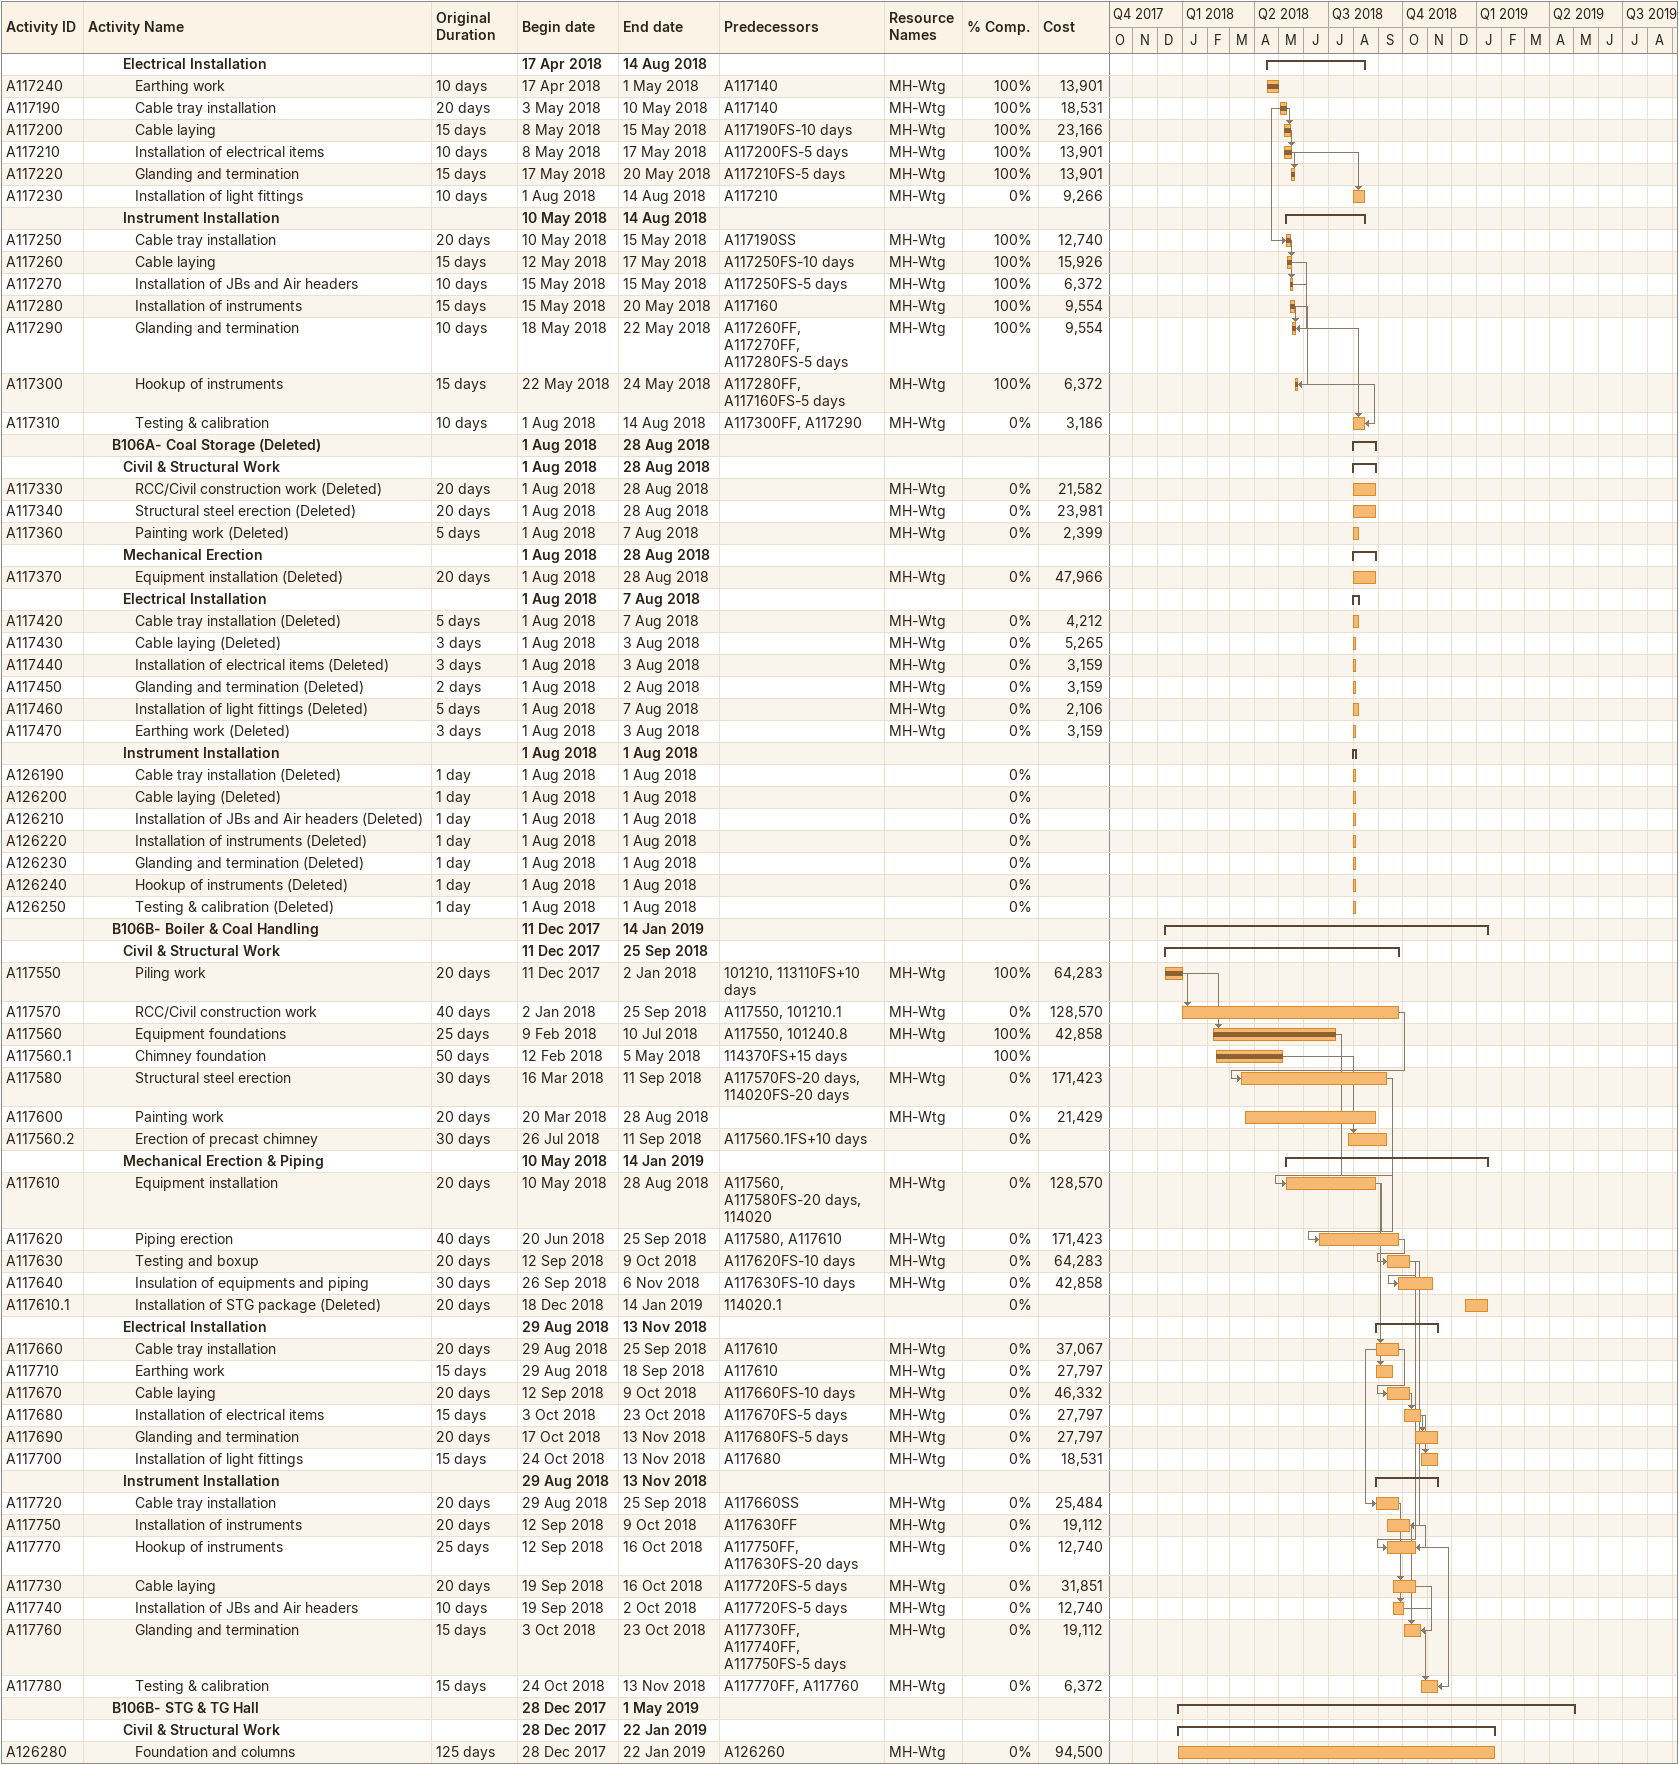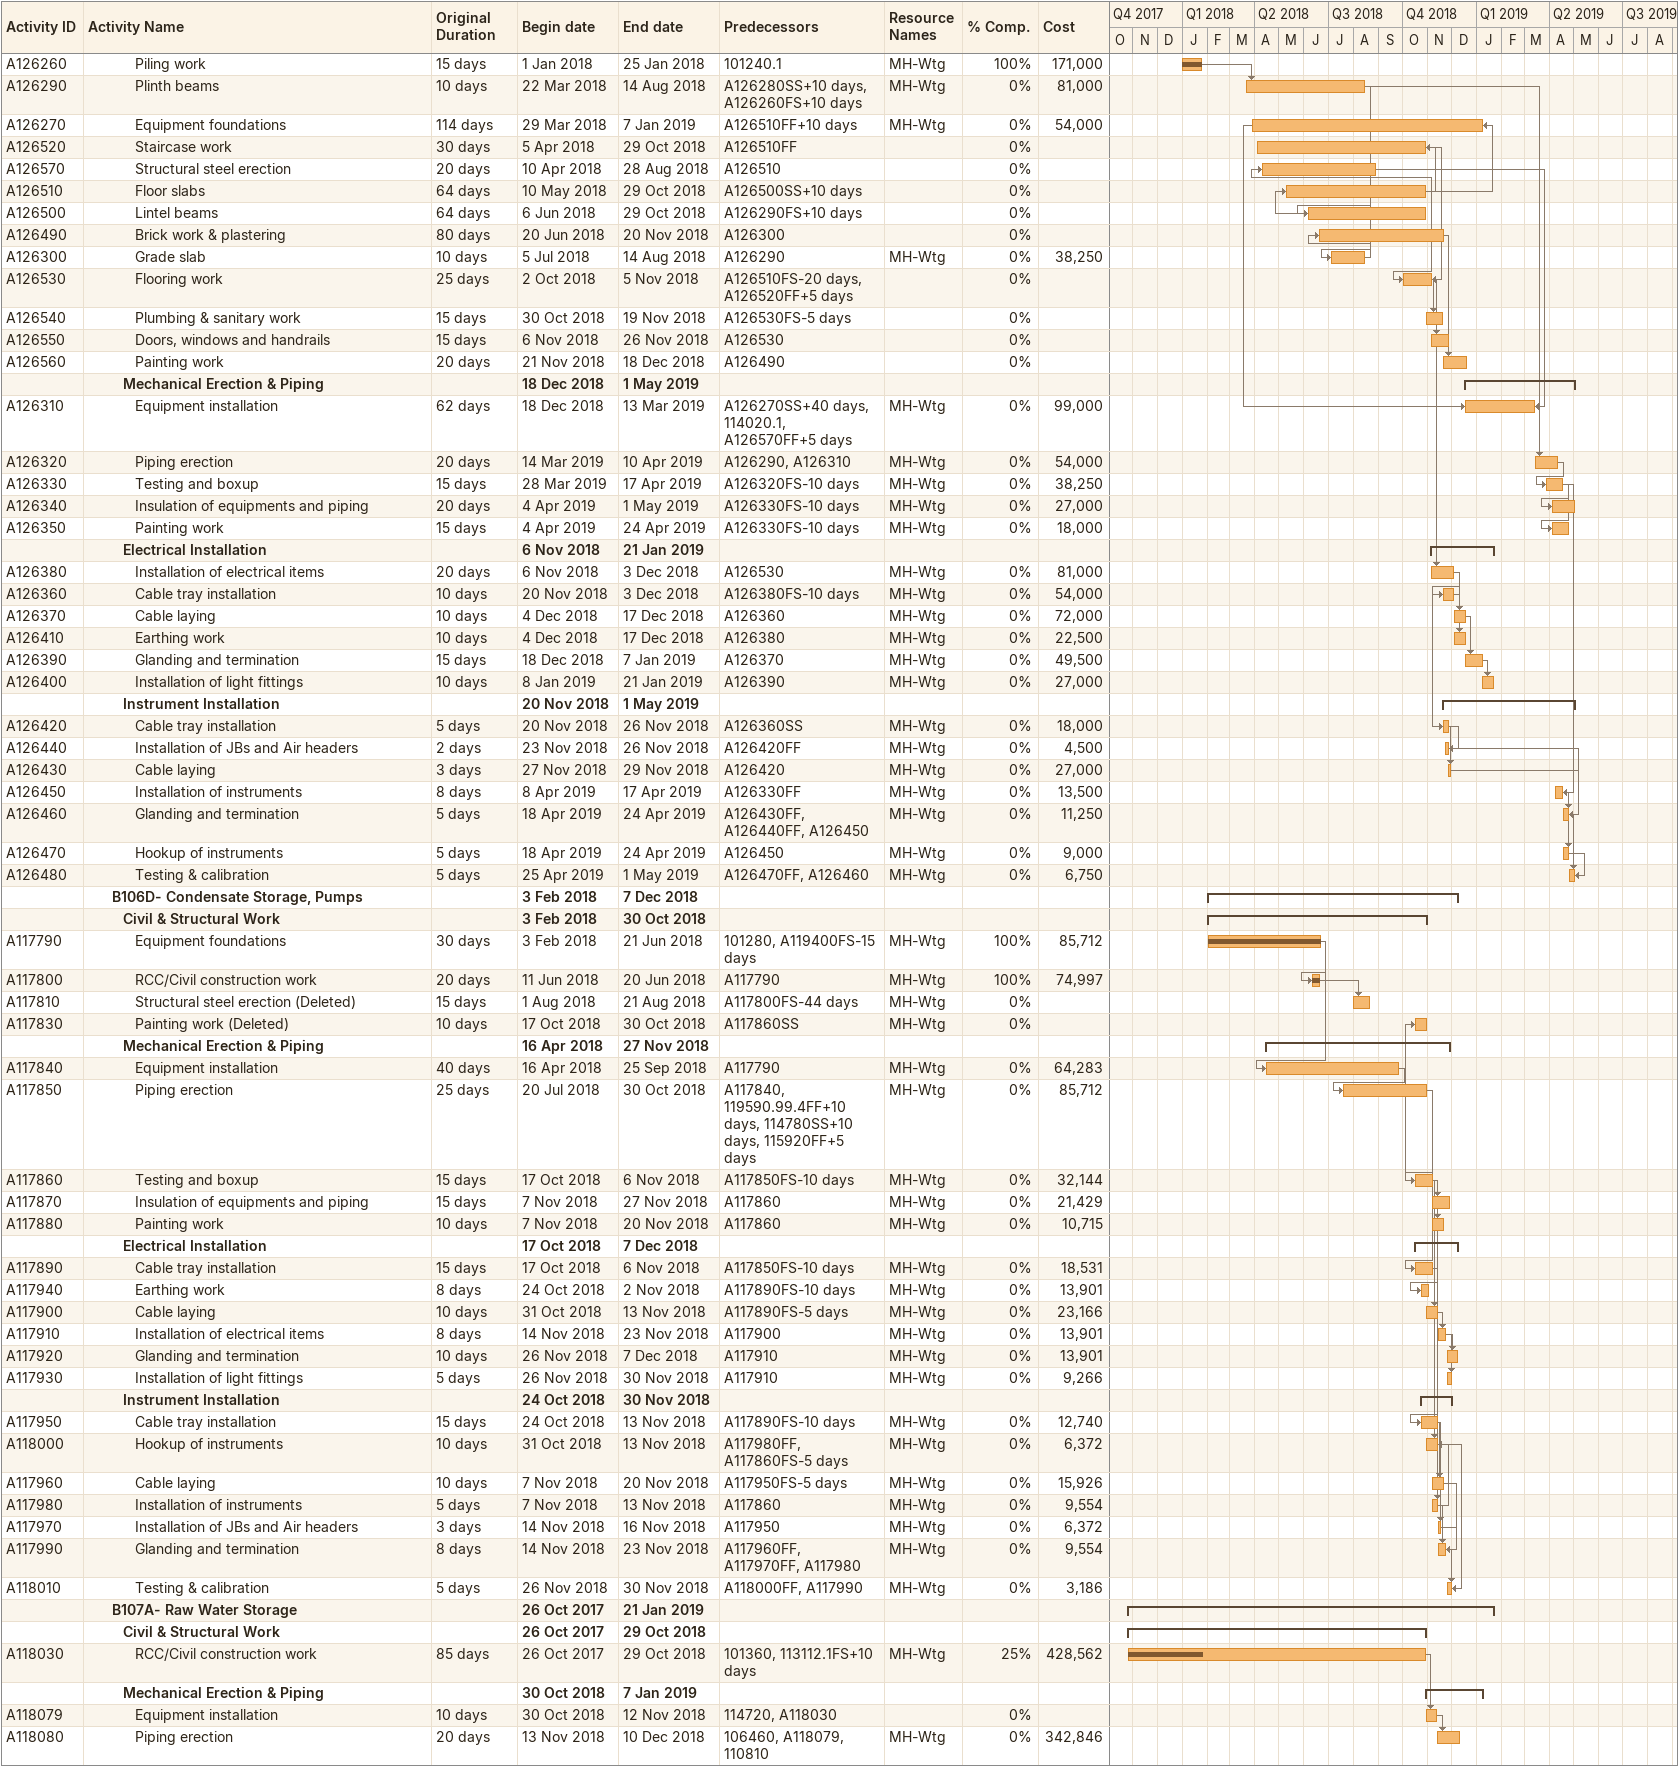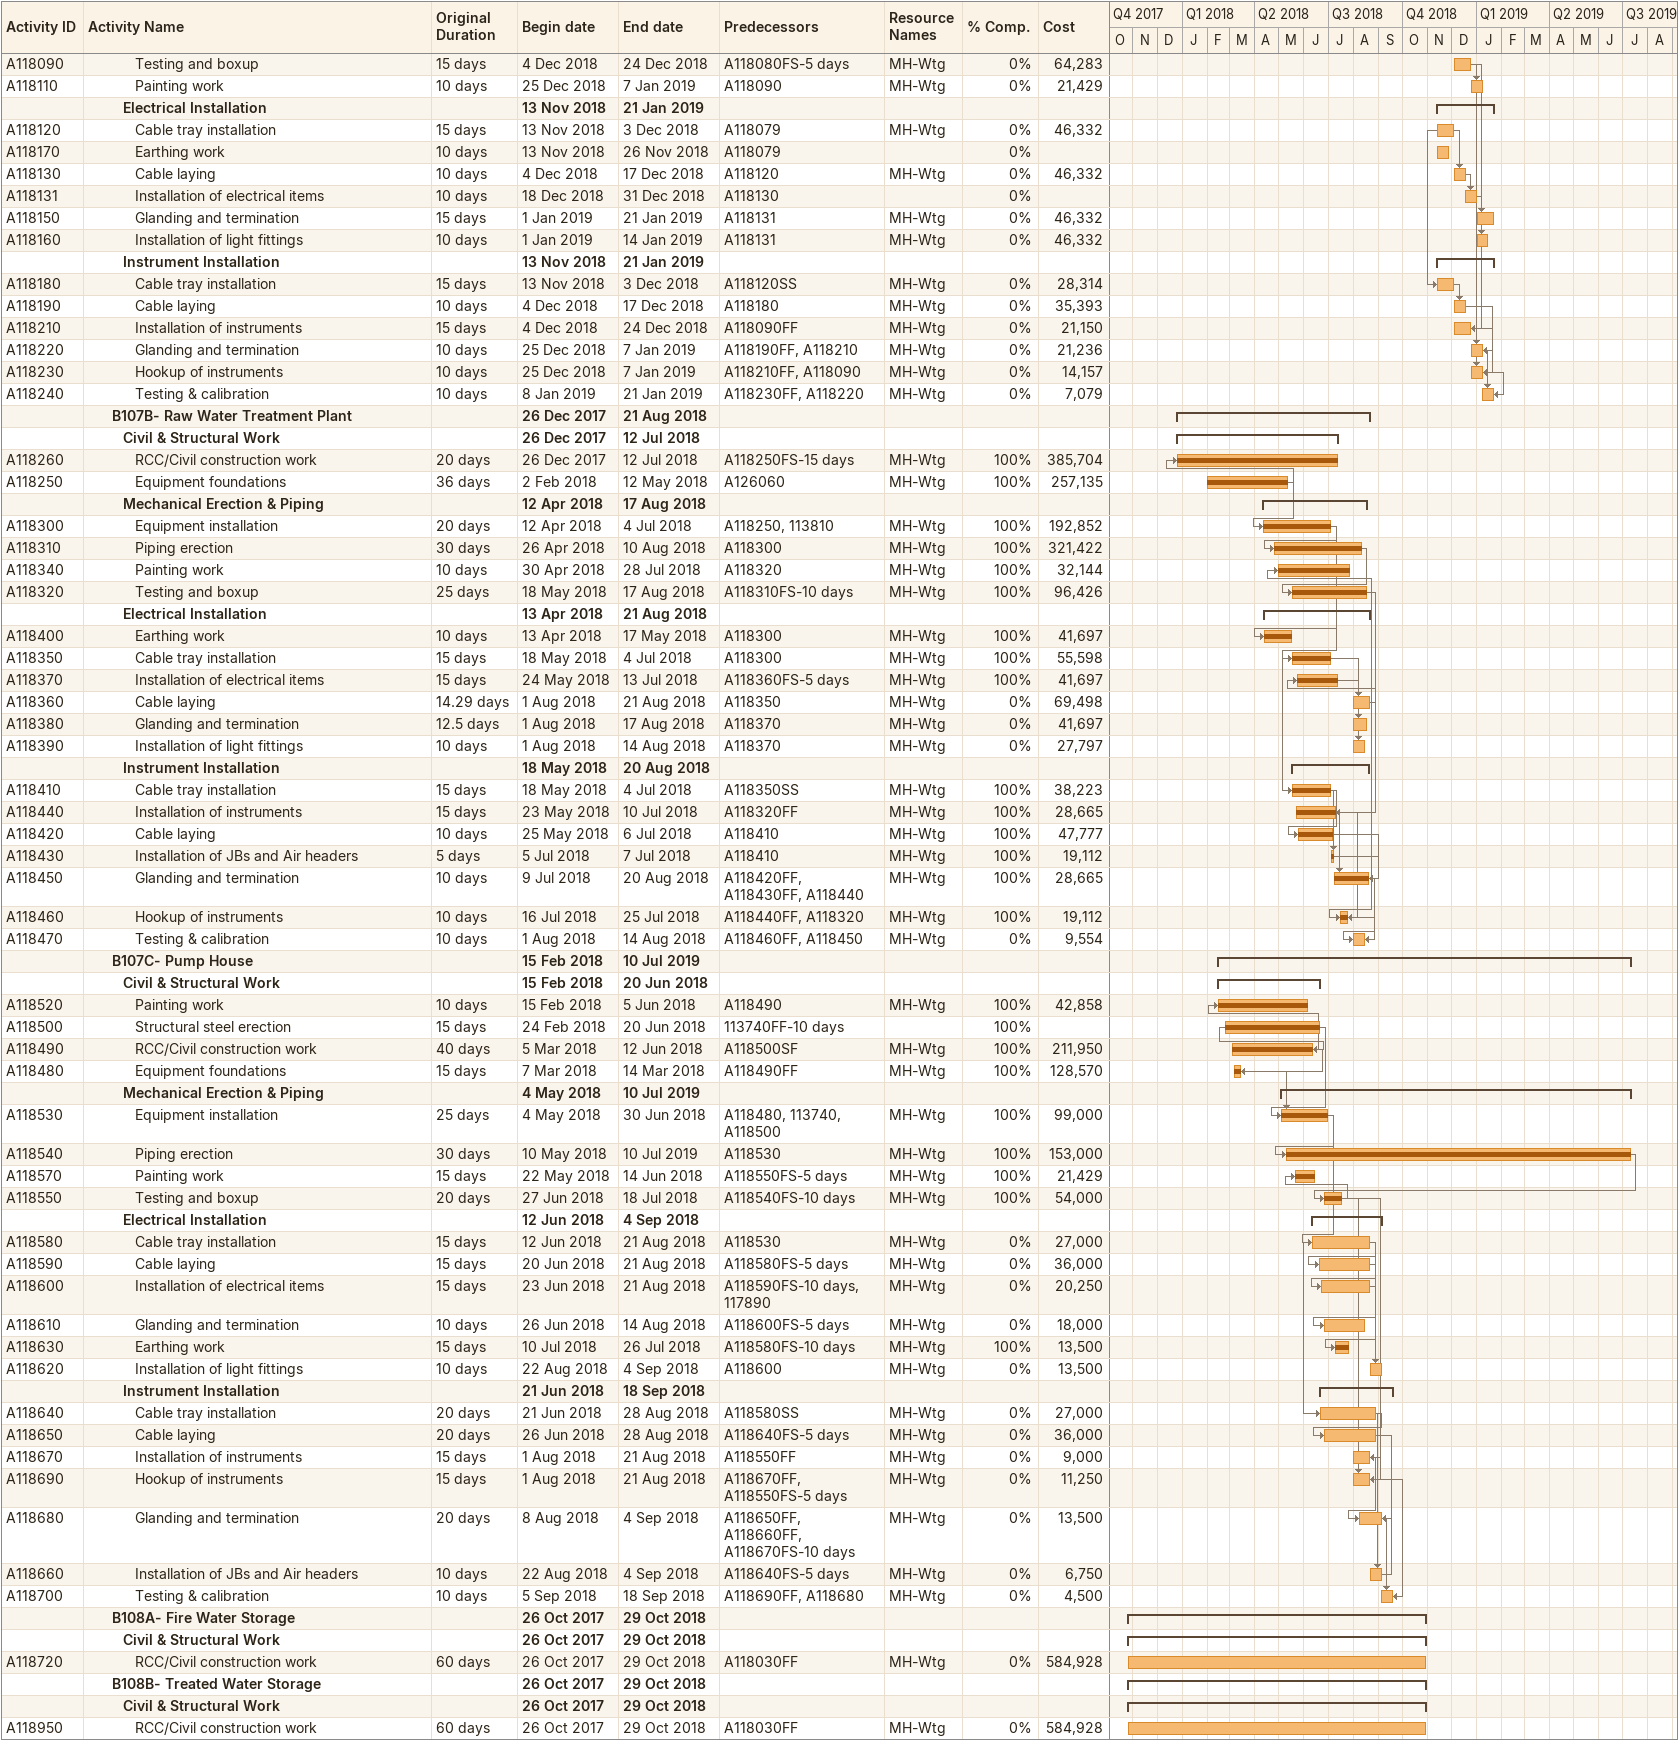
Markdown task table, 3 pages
| ID | Level | Task | Original duration | Start | Finish | Predecessors | Resources | % complete | Cost |
|---|---|---|---|---|---|---|---|---|---|
|  | 4 | **Electrical Installation** |  | 2018-04-17 | 2018-08-14 |  |  |  |  |
| A117240 | 5 | Earthing work | 10d | 2018-04-17 | 2018-05-01 | A117140 | MH-Wtg | 100 | 13901 |
| A117190 | 5 | Cable tray installation | 20d | 2018-05-03 | 2018-05-10 | A117140 | MH-Wtg | 100 | 18531 |
| A117200 | 5 | Cable laying | 15d | 2018-05-08 | 2018-05-15 | A117190FS-10d | MH-Wtg | 100 | 23166 |
| A117210 | 5 | Installation of electrical items | 10d | 2018-05-08 | 2018-05-17 | A117200FS-5d | MH-Wtg | 100 | 13901 |
| A117220 | 5 | Glanding and termination | 15d | 2018-05-17 | 2018-05-20 | A117210FS-5d | MH-Wtg | 100 | 13901 |
| A117230 | 5 | Installation of light fittings | 10d | 2018-08-01 | 2018-08-14 | A117210 | MH-Wtg | 0 | 9266 |
|  | 4 | **Instrument Installation** |  | 2018-05-10 | 2018-08-14 |  |  |  |  |
| A117250 | 5 | Cable tray installation | 20d | 2018-05-10 | 2018-05-15 | A117190SS | MH-Wtg | 100 | 12740 |
| A117260 | 5 | Cable laying | 15d | 2018-05-12 | 2018-05-17 | A117250FS-10d | MH-Wtg | 100 | 15926 |
| A117270 | 5 | Installation of JBs and Air headers | 10d | 2018-05-15 | 2018-05-15 | A117250FS-5d | MH-Wtg | 100 | 6372 |
| A117280 | 5 | Installation of instruments | 15d | 2018-05-15 | 2018-05-20 | A117160 | MH-Wtg | 100 | 9554 |
| A117290 | 5 | Glanding and termination | 10d | 2018-05-18 | 2018-05-22 | A117260FF, A117270FF, A117280FS-5d | MH-Wtg | 100 | 9554 |
| A117300 | 5 | Hookup of instruments | 15d | 2018-05-22 | 2018-05-24 | A117280FF, A117160FS-5d | MH-Wtg | 100 | 6372 |
| A117310 | 5 | Testing & calibration | 10d | 2018-08-01 | 2018-08-14 | A117300FF, A117290 | MH-Wtg | 0 | 3186 |
|  | 3 | **B106A- Coal Storage (Deleted)** |  | 2018-08-01 | 2018-08-28 |  |  |  |  |
|  | 4 | **Civil & Structural Work** |  | 2018-08-01 | 2018-08-28 |  |  |  |  |
| A117330 | 5 | RCC/Civil construction work (Deleted) | 20d | 2018-08-01 | 2018-08-28 |  | MH-Wtg | 0 | 21582 |
| A117340 | 5 | Structural steel erection (Deleted) | 20d | 2018-08-01 | 2018-08-28 |  | MH-Wtg | 0 | 23981 |
| A117360 | 5 | Painting work (Deleted) | 5d | 2018-08-01 | 2018-08-07 |  | MH-Wtg | 0 | 2399 |
|  | 4 | **Mechanical Erection** |  | 2018-08-01 | 2018-08-28 |  |  |  |  |
| A117370 | 5 | Equipment installation (Deleted) | 20d | 2018-08-01 | 2018-08-28 |  | MH-Wtg | 0 | 47966 |
|  | 4 | **Electrical Installation** |  | 2018-08-01 | 2018-08-07 |  |  |  |  |
| A117420 | 5 | Cable tray installation (Deleted) | 5d | 2018-08-01 | 2018-08-07 |  | MH-Wtg | 0 | 4212 |
| A117430 | 5 | Cable laying (Deleted) | 3d | 2018-08-01 | 2018-08-03 |  | MH-Wtg | 0 | 5265 |
| A117440 | 5 | Installation of electrical items (Deleted) | 3d | 2018-08-01 | 2018-08-03 |  | MH-Wtg | 0 | 3159 |
| A117450 | 5 | Glanding and termination (Deleted) | 2d | 2018-08-01 | 2018-08-02 |  | MH-Wtg | 0 | 3159 |
| A117460 | 5 | Installation of light fittings (Deleted) | 5d | 2018-08-01 | 2018-08-07 |  | MH-Wtg | 0 | 2106 |
| A117470 | 5 | Earthing work (Deleted) | 3d | 2018-08-01 | 2018-08-03 |  | MH-Wtg | 0 | 3159 |
|  | 4 | **Instrument Installation** |  | 2018-08-01 | 2018-08-01 |  |  |  |  |
| A126190 | 5 | Cable tray installation (Deleted) | 1d | 2018-08-01 | 2018-08-01 |  |  | 0 |  |
| A126200 | 5 | Cable laying (Deleted) | 1d | 2018-08-01 | 2018-08-01 |  |  | 0 |  |
| A126210 | 5 | Installation of JBs and Air headers (Deleted) | 1d | 2018-08-01 | 2018-08-01 |  |  | 0 |  |
| A126220 | 5 | Installation of instruments (Deleted) | 1d | 2018-08-01 | 2018-08-01 |  |  | 0 |  |
| A126230 | 5 | Glanding and termination (Deleted) | 1d | 2018-08-01 | 2018-08-01 |  |  | 0 |  |
| A126240 | 5 | Hookup of instruments (Deleted) | 1d | 2018-08-01 | 2018-08-01 |  |  | 0 |  |
| A126250 | 5 | Testing & calibration (Deleted) | 1d | 2018-08-01 | 2018-08-01 |  |  | 0 |  |
|  | 3 | **B106B- Boiler & Coal Handling** |  | 2017-12-11 | 2019-01-14 |  |  |  |  |
|  | 4 | **Civil & Structural Work** |  | 2017-12-11 | 2018-09-25 |  |  |  |  |
| A117550 | 5 | Piling work | 20d | 2017-12-11 | 2018-01-02 | 101210, 113110FS+10d | MH-Wtg | 100 | 64283 |
| A117570 | 5 | RCC/Civil construction work | 40d | 2018-01-02 | 2018-09-25 | A117550, 101210.1 | MH-Wtg | 0 | 128570 |
| A117560 | 5 | Equipment foundations | 25d | 2018-02-09 | 2018-07-10 | A117550, 101240.8 | MH-Wtg | 100 | 42858 |
| A117560.1 | 5 | Chimney foundation | 50d | 2018-02-12 | 2018-05-05 | 114370FS+15d |  | 100 |  |
| A117580 | 5 | Structural steel erection | 30d | 2018-03-16 | 2018-09-11 | A117570FS-20d, 114020FS-20d | MH-Wtg | 0 | 171423 |
| A117600 | 5 | Painting work | 20d | 2018-03-20 | 2018-08-28 |  | MH-Wtg | 0 | 21429 |
| A117560.2 | 5 | Erection of precast chimney | 30d | 2018-07-26 | 2018-09-11 | A117560.1FS+10d |  | 0 |  |
|  | 4 | **Mechanical Erection & Piping** |  | 2018-05-10 | 2019-01-14 |  |  |  |  |
| A117610 | 5 | Equipment installation | 20d | 2018-05-10 | 2018-08-28 | A117560, A117580FS-20d, 114020 | MH-Wtg | 0 | 128570 |
| A117620 | 5 | Piping erection | 40d | 2018-06-20 | 2018-09-25 | A117580, A117610 | MH-Wtg | 0 | 171423 |
| A117630 | 5 | Testing and boxup | 20d | 2018-09-12 | 2018-10-09 | A117620FS-10d | MH-Wtg | 0 | 64283 |
| A117640 | 5 | Insulation of equipments and piping | 30d | 2018-09-26 | 2018-11-06 | A117630FS-10d | MH-Wtg | 0 | 42858 |
| A117610.1 | 5 | Installation of STG package (Deleted) | 20d | 2018-12-18 | 2019-01-14 | 114020.1 |  | 0 |  |
|  | 4 | **Electrical Installation** |  | 2018-08-29 | 2018-11-13 |  |  |  |  |
| A117660 | 5 | Cable tray installation | 20d | 2018-08-29 | 2018-09-25 | A117610 | MH-Wtg | 0 | 37067 |
| A117710 | 5 | Earthing work | 15d | 2018-08-29 | 2018-09-18 | A117610 | MH-Wtg | 0 | 27797 |
| A117670 | 5 | Cable laying | 20d | 2018-09-12 | 2018-10-09 | A117660FS-10d | MH-Wtg | 0 | 46332 |
| A117680 | 5 | Installation of electrical items | 15d | 2018-10-03 | 2018-10-23 | A117670FS-5d | MH-Wtg | 0 | 27797 |
| A117690 | 5 | Glanding and termination | 20d | 2018-10-17 | 2018-11-13 | A117680FS-5d | MH-Wtg | 0 | 27797 |
| A117700 | 5 | Installation of light fittings | 15d | 2018-10-24 | 2018-11-13 | A117680 | MH-Wtg | 0 | 18531 |
|  | 4 | **Instrument Installation** |  | 2018-08-29 | 2018-11-13 |  |  |  |  |
| A117720 | 5 | Cable tray installation | 20d | 2018-08-29 | 2018-09-25 | A117660SS | MH-Wtg | 0 | 25484 |
| A117750 | 5 | Installation of instruments | 20d | 2018-09-12 | 2018-10-09 | A117630FF | MH-Wtg | 0 | 19112 |
| A117770 | 5 | Hookup of instruments | 25d | 2018-09-12 | 2018-10-16 | A117750FF, A117630FS-20d | MH-Wtg | 0 | 12740 |
| A117730 | 5 | Cable laying | 20d | 2018-09-19 | 2018-10-16 | A117720FS-5d | MH-Wtg | 0 | 31851 |
| A117740 | 5 | Installation of JBs and Air headers | 10d | 2018-09-19 | 2018-10-02 | A117720FS-5d | MH-Wtg | 0 | 12740 |
| A117760 | 5 | Glanding and termination | 15d | 2018-10-03 | 2018-10-23 | A117730FF, A117740FF, A117750FS-5d | MH-Wtg | 0 | 19112 |
| A117780 | 5 | Testing & calibration | 15d | 2018-10-24 | 2018-11-13 | A117770FF, A117760 | MH-Wtg | 0 | 6372 |
|  | 3 | **B106B- STG & TG Hall** |  | 2017-12-28 | 2019-05-01 |  |  |  |  |
|  | 4 | **Civil & Structural Work** |  | 2017-12-28 | 2019-01-22 |  |  |  |  |
| A126280 | 5 | Foundation and columns | 125d | 2017-12-28 | 2019-01-22 | A126260 | MH-Wtg | 0 | 94500 |
| A126260 | 5 | Piling work | 15d | 2018-01-01 | 2018-01-25 | 101240.1 | MH-Wtg | 100 | 171000 |
| A126290 | 5 | Plinth beams | 10d | 2018-03-22 | 2018-08-14 | A126280SS+10d, A126260FS+10d | MH-Wtg | 0 | 81000 |
| A126270 | 5 | Equipment foundations | 114d | 2018-03-29 | 2019-01-07 | A126510FF+10d | MH-Wtg | 0 | 54000 |
| A126520 | 5 | Staircase work | 30d | 2018-04-05 | 2018-10-29 | A126510FF |  | 0 |  |
| A126570 | 5 | Structural steel erection | 20d | 2018-04-10 | 2018-08-28 | A126510 |  | 0 |  |
| A126510 | 5 | Floor slabs | 64d | 2018-05-10 | 2018-10-29 | A126500SS+10d |  | 0 |  |
| A126500 | 5 | Lintel beams | 64d | 2018-06-06 | 2018-10-29 | A126290FS+10d |  | 0 |  |
| A126490 | 5 | Brick work & plastering | 80d | 2018-06-20 | 2018-11-20 | A126300 |  | 0 |  |
| A126300 | 5 | Grade slab | 10d | 2018-07-05 | 2018-08-14 | A126290 | MH-Wtg | 0 | 38250 |
| A126530 | 5 | Flooring work | 25d | 2018-10-02 | 2018-11-05 | A126510FS-20d, A126520FF+5d |  | 0 |  |
| A126540 | 5 | Plumbing & sanitary work | 15d | 2018-10-30 | 2018-11-19 | A126530FS-5d |  | 0 |  |
| A126550 | 5 | Doors, windows and handrails | 15d | 2018-11-06 | 2018-11-26 | A126530 |  | 0 |  |
| A126560 | 5 | Painting work | 20d | 2018-11-21 | 2018-12-18 | A126490 |  | 0 |  |
|  | 4 | **Mechanical Erection & Piping** |  | 2018-12-18 | 2019-05-01 |  |  |  |  |
| A126310 | 5 | Equipment installation | 62d | 2018-12-18 | 2019-03-13 | A126270SS+40d, 114020.1, A126570FF+5d | MH-Wtg | 0 | 99000 |
| A126320 | 5 | Piping erection | 20d | 2019-03-14 | 2019-04-10 | A126290, A126310 | MH-Wtg | 0 | 54000 |
| A126330 | 5 | Testing and boxup | 15d | 2019-03-28 | 2019-04-17 | A126320FS-10d | MH-Wtg | 0 | 38250 |
| A126340 | 5 | Insulation of equipments and piping | 20d | 2019-04-04 | 2019-05-01 | A126330FS-10d | MH-Wtg | 0 | 27000 |
| A126350 | 5 | Painting work | 15d | 2019-04-04 | 2019-04-24 | A126330FS-10d | MH-Wtg | 0 | 18000 |
|  | 4 | **Electrical Installation** |  | 2018-11-06 | 2019-01-21 |  |  |  |  |
| A126380 | 5 | Installation of electrical items | 20d | 2018-11-06 | 2018-12-03 | A126530 | MH-Wtg | 0 | 81000 |
| A126360 | 5 | Cable tray installation | 10d | 2018-11-20 | 2018-12-03 | A126380FS-10d | MH-Wtg | 0 | 54000 |
| A126370 | 5 | Cable laying | 10d | 2018-12-04 | 2018-12-17 | A126360 | MH-Wtg | 0 | 72000 |
| A126410 | 5 | Earthing work | 10d | 2018-12-04 | 2018-12-17 | A126380 | MH-Wtg | 0 | 22500 |
| A126390 | 5 | Glanding and termination | 15d | 2018-12-18 | 2019-01-07 | A126370 | MH-Wtg | 0 | 49500 |
| A126400 | 5 | Installation of light fittings | 10d | 2019-01-08 | 2019-01-21 | A126390 | MH-Wtg | 0 | 27000 |
|  | 4 | **Instrument Installation** |  | 2018-11-20 | 2019-05-01 |  |  |  |  |
| A126420 | 5 | Cable tray installation | 5d | 2018-11-20 | 2018-11-26 | A126360SS | MH-Wtg | 0 | 18000 |
| A126440 | 5 | Installation of JBs and Air headers | 2d | 2018-11-23 | 2018-11-26 | A126420FF | MH-Wtg | 0 | 4500 |
| A126430 | 5 | Cable laying | 3d | 2018-11-27 | 2018-11-29 | A126420 | MH-Wtg | 0 | 27000 |
| A126450 | 5 | Installation of instruments | 8d | 2019-04-08 | 2019-04-17 | A126330FF | MH-Wtg | 0 | 13500 |
| A126460 | 5 | Glanding and termination | 5d | 2019-04-18 | 2019-04-24 | A126430FF, A126440FF, A126450 | MH-Wtg | 0 | 11250 |
| A126470 | 5 | Hookup of instruments | 5d | 2019-04-18 | 2019-04-24 | A126450 | MH-Wtg | 0 | 9000 |
| A126480 | 5 | Testing & calibration | 5d | 2019-04-25 | 2019-05-01 | A126470FF, A126460 | MH-Wtg | 0 | 6750 |
|  | 3 | **B106D- Condensate Storage, Pumps** |  | 2018-02-03 | 2018-12-07 |  |  |  |  |
|  | 4 | **Civil & Structural Work** |  | 2018-02-03 | 2018-10-30 |  |  |  |  |
| A117790 | 5 | Equipment foundations | 30d | 2018-02-03 | 2018-06-21 | 101280, A119400FS-15d | MH-Wtg | 100 | 85712 |
| A117800 | 5 | RCC/Civil construction work | 20d | 2018-06-11 | 2018-06-20 | A117790 | MH-Wtg | 100 | 74997 |
| A117810 | 5 | Structural steel erection (Deleted) | 15d | 2018-08-01 | 2018-08-21 | A117800FS-44d | MH-Wtg | 0 |  |
| A117830 | 5 | Painting work (Deleted) | 10d | 2018-10-17 | 2018-10-30 | A117860SS | MH-Wtg | 0 |  |
|  | 4 | **Mechanical Erection & Piping** |  | 2018-04-16 | 2018-11-27 |  |  |  |  |
| A117840 | 5 | Equipment installation | 40d | 2018-04-16 | 2018-09-25 | A117790 | MH-Wtg | 0 | 64283 |
| A117850 | 5 | Piping erection | 25d | 2018-07-20 | 2018-10-30 | A117840, 119590.99.4FF+10d, 114780SS+10d, 115920FF+5d | MH-Wtg | 0 | 85712 |
| A117860 | 5 | Testing and boxup | 15d | 2018-10-17 | 2018-11-06 | A117850FS-10d | MH-Wtg | 0 | 32144 |
| A117870 | 5 | Insulation of equipments and piping | 15d | 2018-11-07 | 2018-11-27 | A117860 | MH-Wtg | 0 | 21429 |
| A117880 | 5 | Painting work | 10d | 2018-11-07 | 2018-11-20 | A117860 | MH-Wtg | 0 | 10715 |
|  | 4 | **Electrical Installation** |  | 2018-10-17 | 2018-12-07 |  |  |  |  |
| A117890 | 5 | Cable tray installation | 15d | 2018-10-17 | 2018-11-06 | A117850FS-10d | MH-Wtg | 0 | 18531 |
| A117940 | 5 | Earthing work | 8d | 2018-10-24 | 2018-11-02 | A117890FS-10d | MH-Wtg | 0 | 13901 |
| A117900 | 5 | Cable laying | 10d | 2018-10-31 | 2018-11-13 | A117890FS-5d | MH-Wtg | 0 | 23166 |
| A117910 | 5 | Installation of electrical items | 8d | 2018-11-14 | 2018-11-23 | A117900 | MH-Wtg | 0 | 13901 |
| A117920 | 5 | Glanding and termination | 10d | 2018-11-26 | 2018-12-07 | A117910 | MH-Wtg | 0 | 13901 |
| A117930 | 5 | Installation of light fittings | 5d | 2018-11-26 | 2018-11-30 | A117910 | MH-Wtg | 0 | 9266 |
|  | 4 | **Instrument Installation** |  | 2018-10-24 | 2018-11-30 |  |  |  |  |
| A117950 | 5 | Cable tray installation | 15d | 2018-10-24 | 2018-11-13 | A117890FS-10d | MH-Wtg | 0 | 12740 |
| A118000 | 5 | Hookup of instruments | 10d | 2018-10-31 | 2018-11-13 | A117980FF, A117860FS-5d | MH-Wtg | 0 | 6372 |
| A117960 | 5 | Cable laying | 10d | 2018-11-07 | 2018-11-20 | A117950FS-5d | MH-Wtg | 0 | 15926 |
| A117980 | 5 | Installation of instruments | 5d | 2018-11-07 | 2018-11-13 | A117860 | MH-Wtg | 0 | 9554 |
| A117970 | 5 | Installation of JBs and Air headers | 3d | 2018-11-14 | 2018-11-16 | A117950 | MH-Wtg | 0 | 6372 |
| A117990 | 5 | Glanding and termination | 8d | 2018-11-14 | 2018-11-23 | A117960FF, A117970FF, A117980 | MH-Wtg | 0 | 9554 |
| A118010 | 5 | Testing & calibration | 5d | 2018-11-26 | 2018-11-30 | A118000FF, A117990 | MH-Wtg | 0 | 3186 |
|  | 3 | **B107A- Raw Water Storage** |  | 2017-10-26 | 2019-01-21 |  |  |  |  |
|  | 4 | **Civil & Structural Work** |  | 2017-10-26 | 2018-10-29 |  |  |  |  |
| A118030 | 5 | RCC/Civil construction work | 85d | 2017-10-26 | 2018-10-29 | 101360, 113112.1FS+10d | MH-Wtg | 25 | 428562 |
|  | 4 | **Mechanical Erection & Piping** |  | 2018-10-30 | 2019-01-07 |  |  |  |  |
| A118079 | 5 | Equipment installation | 10d | 2018-10-30 | 2018-11-12 | 114720, A118030 |  | 0 |  |
| A118080 | 5 | Piping erection | 20d | 2018-11-13 | 2018-12-10 | 106460, A118079, 110810 | MH-Wtg | 0 | 342846 |
| A118090 | 5 | Testing and boxup | 15d | 2018-12-04 | 2018-12-24 | A118080FS-5d | MH-Wtg | 0 | 64283 |
| A118110 | 5 | Painting work | 10d | 2018-12-25 | 2019-01-07 | A118090 | MH-Wtg | 0 | 21429 |
|  | 4 | **Electrical Installation** |  | 2018-11-13 | 2019-01-21 |  |  |  |  |
| A118120 | 5 | Cable tray installation | 15d | 2018-11-13 | 2018-12-03 | A118079 | MH-Wtg | 0 | 46332 |
| A118170 | 5 | Earthing work | 10d | 2018-11-13 | 2018-11-26 | A118079 |  | 0 |  |
| A118130 | 5 | Cable laying | 10d | 2018-12-04 | 2018-12-17 | A118120 | MH-Wtg | 0 | 46332 |
| A118131 | 5 | Installation of electrical items | 10d | 2018-12-18 | 2018-12-31 | A118130 |  | 0 |  |
| A118150 | 5 | Glanding and termination | 15d | 2019-01-01 | 2019-01-21 | A118131 | MH-Wtg | 0 | 46332 |
| A118160 | 5 | Installation of light fittings | 10d | 2019-01-01 | 2019-01-14 | A118131 | MH-Wtg | 0 | 46332 |
|  | 4 | **Instrument Installation** |  | 2018-11-13 | 2019-01-21 |  |  |  |  |
| A118180 | 5 | Cable tray installation | 15d | 2018-11-13 | 2018-12-03 | A118120SS | MH-Wtg | 0 | 28314 |
| A118190 | 5 | Cable laying | 10d | 2018-12-04 | 2018-12-17 | A118180 | MH-Wtg | 0 | 35393 |
| A118210 | 5 | Installation of instruments | 15d | 2018-12-04 | 2018-12-24 | A118090FF | MH-Wtg | 0 | 21150 |
| A118220 | 5 | Glanding and termination | 10d | 2018-12-25 | 2019-01-07 | A118190FF, A118210 | MH-Wtg | 0 | 21236 |
| A118230 | 5 | Hookup of instruments | 10d | 2018-12-25 | 2019-01-07 | A118210FF, A118090 | MH-Wtg | 0 | 14157 |
| A118240 | 5 | Testing & calibration | 10d | 2019-01-08 | 2019-01-21 | A118230FF, A118220 | MH-Wtg | 0 | 7079 |
|  | 3 | **B107B- Raw Water Treatment Plant** |  | 2017-12-26 | 2018-08-21 |  |  |  |  |
|  | 4 | **Civil & Structural Work** |  | 2017-12-26 | 2018-07-12 |  |  |  |  |
| A118260 | 5 | RCC/Civil construction work | 20d | 2017-12-26 | 2018-07-12 | A118250FS-15d | MH-Wtg | 100 | 385704 |
| A118250 | 5 | Equipment foundations | 36d | 2018-02-02 | 2018-05-12 | A126060 | MH-Wtg | 100 | 257135 |
|  | 4 | **Mechanical Erection & Piping** |  | 2018-04-12 | 2018-08-17 |  |  |  |  |
| A118300 | 5 | Equipment installation | 20d | 2018-04-12 | 2018-07-04 | A118250, 113810 | MH-Wtg | 100 | 192852 |
| A118310 | 5 | Piping erection | 30d | 2018-04-26 | 2018-08-10 | A118300 | MH-Wtg | 100 | 321422 |
| A118340 | 5 | Painting work | 10d | 2018-04-30 | 2018-07-28 | A118320 | MH-Wtg | 100 | 32144 |
| A118320 | 5 | Testing and boxup | 25d | 2018-05-18 | 2018-08-17 | A118310FS-10d | MH-Wtg | 100 | 96426 |
|  | 4 | **Electrical Installation** |  | 2018-04-13 | 2018-08-21 |  |  |  |  |
| A118400 | 5 | Earthing work | 10d | 2018-04-13 | 2018-05-17 | A118300 | MH-Wtg | 100 | 41697 |
| A118350 | 5 | Cable tray installation | 15d | 2018-05-18 | 2018-07-04 | A118300 | MH-Wtg | 100 | 55598 |
| A118370 | 5 | Installation of electrical items | 15d | 2018-05-24 | 2018-07-13 | A118360FS-5d | MH-Wtg | 100 | 41697 |
| A118360 | 5 | Cable laying | 14.29d | 2018-08-01 | 2018-08-21 | A118350 | MH-Wtg | 0 | 69498 |
| A118380 | 5 | Glanding and termination | 12.5d | 2018-08-01 | 2018-08-17 | A118370 | MH-Wtg | 0 | 41697 |
| A118390 | 5 | Installation of light fittings | 10d | 2018-08-01 | 2018-08-14 | A118370 | MH-Wtg | 0 | 27797 |
|  | 4 | **Instrument Installation** |  | 2018-05-18 | 2018-08-20 |  |  |  |  |
| A118410 | 5 | Cable tray installation | 15d | 2018-05-18 | 2018-07-04 | A118350SS | MH-Wtg | 100 | 38223 |
| A118440 | 5 | Installation of instruments | 15d | 2018-05-23 | 2018-07-10 | A118320FF | MH-Wtg | 100 | 28665 |
| A118420 | 5 | Cable laying | 10d | 2018-05-25 | 2018-07-06 | A118410 | MH-Wtg | 100 | 47777 |
| A118430 | 5 | Installation of JBs and Air headers | 5d | 2018-07-05 | 2018-07-07 | A118410 | MH-Wtg | 100 | 19112 |
| A118450 | 5 | Glanding and termination | 10d | 2018-07-09 | 2018-08-20 | A118420FF, A118430FF, A118440 | MH-Wtg | 100 | 28665 |
| A118460 | 5 | Hookup of instruments | 10d | 2018-07-16 | 2018-07-25 | A118440FF, A118320 | MH-Wtg | 100 | 19112 |
| A118470 | 5 | Testing & calibration | 10d | 2018-08-01 | 2018-08-14 | A118460FF, A118450 | MH-Wtg | 0 | 9554 |
|  | 3 | **B107C- Pump House** |  | 2018-02-15 | 2019-07-10 |  |  |  |  |
|  | 4 | **Civil & Structural Work** |  | 2018-02-15 | 2018-06-20 |  |  |  |  |
| A118520 | 5 | Painting work | 10d | 2018-02-15 | 2018-06-05 | A118490 | MH-Wtg | 100 | 42858 |
| A118500 | 5 | Structural steel erection | 15d | 2018-02-24 | 2018-06-20 | 113740FF-10d |  | 100 |  |
| A118490 | 5 | RCC/Civil construction work | 40d | 2018-03-05 | 2018-06-12 | A118500SF | MH-Wtg | 100 | 211950 |
| A118480 | 5 | Equipment foundations | 15d | 2018-03-07 | 2018-03-14 | A118490FF | MH-Wtg | 100 | 128570 |
|  | 4 | **Mechanical Erection & Piping** |  | 2018-05-04 | 2019-07-10 |  |  |  |  |
| A118530 | 5 | Equipment installation | 25d | 2018-05-04 | 2018-06-30 | A118480, 113740, A118500 | MH-Wtg | 100 | 99000 |
| A118540 | 5 | Piping erection | 30d | 2018-05-10 | 2019-07-10 | A118530 | MH-Wtg | 100 | 153000 |
| A118570 | 5 | Painting work | 15d | 2018-05-22 | 2018-06-14 | A118550FS-5d | MH-Wtg | 100 | 21429 |
| A118550 | 5 | Testing and boxup | 20d | 2018-06-27 | 2018-07-18 | A118540FS-10d | MH-Wtg | 100 | 54000 |
|  | 4 | **Electrical Installation** |  | 2018-06-12 | 2018-09-04 |  |  |  |  |
| A118580 | 5 | Cable tray installation | 15d | 2018-06-12 | 2018-08-21 | A118530 | MH-Wtg | 0 | 27000 |
| A118590 | 5 | Cable laying | 15d | 2018-06-20 | 2018-08-21 | A118580FS-5d | MH-Wtg | 0 | 36000 |
| A118600 | 5 | Installation of electrical items | 15d | 2018-06-23 | 2018-08-21 | A118590FS-10d, 117890 | MH-Wtg | 0 | 20250 |
| A118610 | 5 | Glanding and termination | 10d | 2018-06-26 | 2018-08-14 | A118600FS-5d | MH-Wtg | 0 | 18000 |
| A118630 | 5 | Earthing work | 15d | 2018-07-10 | 2018-07-26 | A118580FS-10d | MH-Wtg | 100 | 13500 |
| A118620 | 5 | Installation of light fittings | 10d | 2018-08-22 | 2018-09-04 | A118600 | MH-Wtg | 0 | 13500 |
|  | 4 | **Instrument Installation** |  | 2018-06-21 | 2018-09-18 |  |  |  |  |
| A118640 | 5 | Cable tray installation | 20d | 2018-06-21 | 2018-08-28 | A118580SS | MH-Wtg | 0 | 27000 |
| A118650 | 5 | Cable laying | 20d | 2018-06-26 | 2018-08-28 | A118640FS-5d | MH-Wtg | 0 | 36000 |
| A118670 | 5 | Installation of instruments | 15d | 2018-08-01 | 2018-08-21 | A118550FF | MH-Wtg | 0 | 9000 |
| A118690 | 5 | Hookup of instruments | 15d | 2018-08-01 | 2018-08-21 | A118670FF, A118550FS-5d | MH-Wtg | 0 | 11250 |
| A118680 | 5 | Glanding and termination | 20d | 2018-08-08 | 2018-09-04 | A118650FF, A118660FF, A118670FS-10d | MH-Wtg | 0 | 13500 |
| A118660 | 5 | Installation of JBs and Air headers | 10d | 2018-08-22 | 2018-09-04 | A118640FS-5d | MH-Wtg | 0 | 6750 |
| A118700 | 5 | Testing & calibration | 10d | 2018-09-05 | 2018-09-18 | A118690FF, A118680 | MH-Wtg | 0 | 4500 |
|  | 3 | **B108A- Fire Water Storage** |  | 2017-10-26 | 2018-10-29 |  |  |  |  |
|  | 4 | **Civil & Structural Work** |  | 2017-10-26 | 2018-10-29 |  |  |  |  |
| A118720 | 5 | RCC/Civil construction work | 60d | 2017-10-26 | 2018-10-29 | A118030FF | MH-Wtg | 0 | 584928 |
|  | 3 | **B108B- Treated Water Storage** |  | 2017-10-26 | 2018-10-29 |  |  |  |  |
|  | 4 | **Civil & Structural Work** |  | 2017-10-26 | 2018-10-29 |  |  |  |  |
| A118950 | 5 | RCC/Civil construction work | 60d | 2017-10-26 | 2018-10-29 | A118030FF | MH-Wtg | 0 | 584928 |
